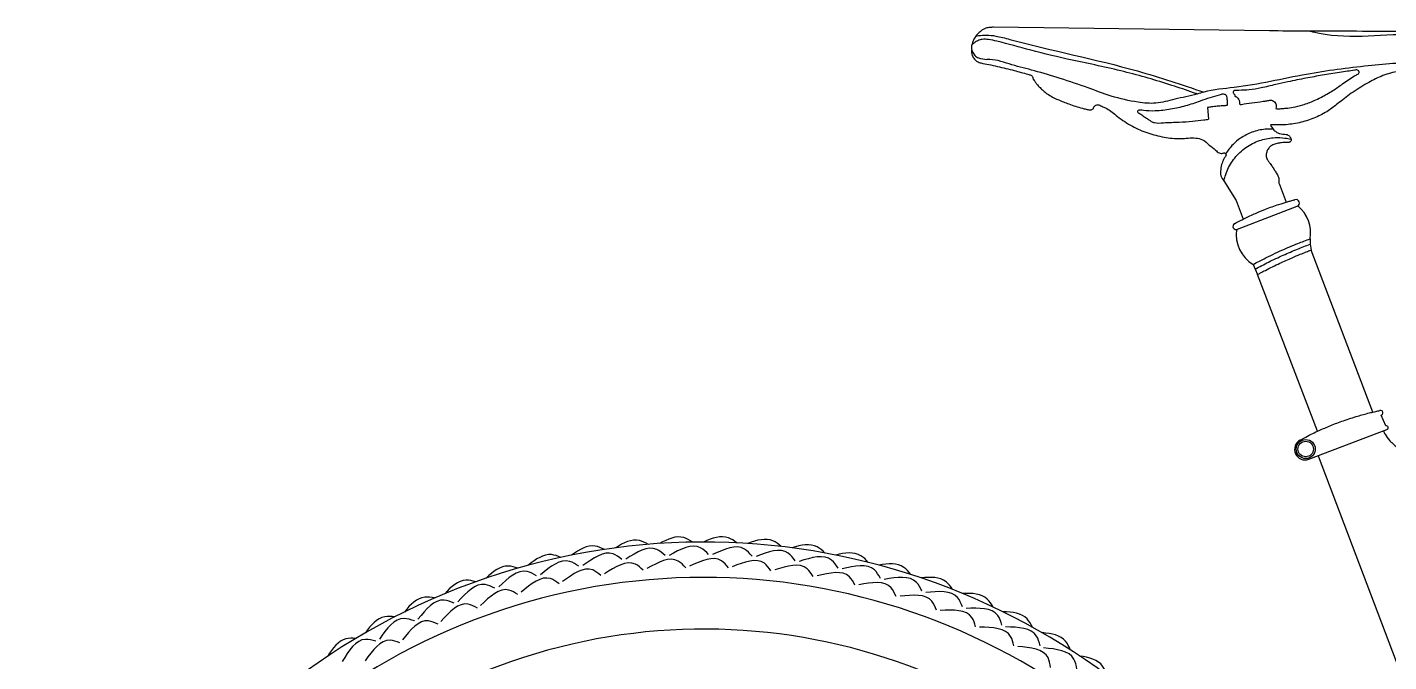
# Model space of a CAD drawing. Header units: millimetres. Extents: x -1488 to 354, y -1 to 1042.
# Drawn here: x -1484 to -795, y 627 to 949 of the extents above; entities that cross this region are included whole.
import ezdxf

# ---------------------------------------------------------------- set-up
doc = ezdxf.new("R2010")
doc.units = ezdxf.units.MM
doc.layers.add('ceco.net 420', color=7, linetype='Continuous')

msp = doc.modelspace()

# ---------------------------------------------------------------- linework, layer by layer
at = {"layer": 'ceco.net 420'}
for points in [[(-855.57, 946.73), (-995.3, 948.62)], [(-886.92, 907.95), (-886.38, 902.07)], [(-878.6, 870.83), (-872.47, 860.92), (-868.91, 851.39)], [(-850.7, 869.51), (-847.16, 860.04)], [(-871.79, 846.29), (-841.45, 857.99)], [(-834.95, 841.52), (-834.97, 838.79), (-834.5, 835.78)], [(-803.14, 753.79), (-834.5, 835.78)], [(-863.75, 828.54), (-862.78, 826.18), (-861.64, 823.4)], [(-831.15, 744.07), (-861.55, 823.44)], [(-796.69, 746.77), (-798.91, 752.18)], [(-835.63, 729.86), (-796.05, 744.9)], [(-830.88, 731.67), (-768.56, 567.35)]]:
    msp.add_lwpolyline(points, dxfattribs=at)
for radius in [4.83, 3.91]:
    msp.add_circle((-837.18, 735.04), radius, dxfattribs=at)
for centre, radius, start, end in [((-842.15, 859.61), 1.76, 293.37576, 106.84584), ((-852.2, 844.55), 17.51, 350.00072, 50.93675), ((-872.43, 847.78), 1.62, 122.39203, 292.96029), ((-854.65, 843.74), 17.72, 172.10125, 239.11817), ((-799.32, 753.37), 1.25, 288.91012, 109.46849), ((-796.4, 745.83), 0.99, 288.61473, 107.3755), ((-837.48, 734.87), 5.35, 117.96226, 290.31386), ((-1141.88, 345.32), 342.61, 30.05739, 339.95745), ((-1141.88, 345.32), 324.72, 30.25968, 337.84604), ((-1141.88, 345.32), 298.54, 30.59964, 334.59776)]:
    msp.add_arc(centre, radius, start, end, dxfattribs=at)
for points, knots in [([(-995.3, 948.62), (-995.91, 948.57), (-997.22, 948.48), (-999.52, 948.23), (-1001.48, 946.8), (-1003.16, 945.46), (-1004.44, 943.91), (-1005.49, 942.03), (-1006.23, 939.89), (-1006.59, 937.88), (-1005.83, 936.08), (-1005, 934.11), (-1002.17, 932.8), (-1000.06, 932.49), (-998.69, 932.29)], [0, 0, 0, 0, 1.850879, 3.938797, 6.807358, 8.909633, 10.403313, 12.804502, 15.325941, 17.226548, 18.679423, 21.119561, 23.374926, 27.55232, 27.55232, 27.55232, 27.55232]), ([(-1004.29, 944.03), (-1003.79, 944.14), (-1001.97, 944.56), (-998.55, 944.76), (-993.22, 944.17), (-967.95, 937.12), (-932.13, 930.32), (-899.91, 919.51), (-888.76, 915.77)], [0, 0, 0, 0, 1.539133, 5.575355, 10.208257, 17.561724, 84.144084, 119.407444, 119.407444, 119.407444, 119.407444]), ([(-834.97, 946.66), (-834.42, 946.51), (-817.88, 942.16), (-792.92, 946.28), (-765.75, 944.36), (-752.02, 943.36), (-742.88, 941.11), (-736.59, 936.1), (-733.58, 931.66), (-732.89, 928.72), (-733.06, 927.68), (-733.57, 926.93), (-734.24, 926.48), (-735.16, 926.23), (-736.75, 926.77), (-740.69, 927.38), (-746.58, 928.76), (-755.51, 930.91), (-765.65, 931.88), (-782.89, 930.97), (-806.48, 929.26), (-838.75, 924.98), (-866.1, 918.41), (-884.95, 916.99), (-894.75, 913.98), (-902.92, 912.46), (-912.79, 909.58), (-923.81, 910.69), (-935.3, 913.3), (-948.13, 918.31), (-961.06, 922.55), (-973.93, 926.57), (-985.89, 929.3), (-993.82, 932.37), (-998.18, 932.3), (-998.69, 932.29)], [6.099771, 6.099771, 6.099771, 6.099771, 7.822769, 57.58382, 78.963746, 89.639663, 98.984618, 106.585847, 113.309965, 114.571221, 115.534295, 116.369539, 117.225741, 117.905083, 119.16835, 122.07394, 129.984728, 137.240291, 149.625431, 160.339619, 189.023922, 220.575548, 257.84914, 273.348755, 276.874774, 288.543315, 298.35269, 307.321164, 321.342276, 333.664822, 348.55827, 362.214282, 374.008245, 385.537693, 387.063943, 387.063943, 387.063943, 387.063943]), ([(-776.91, 931.27), (-776.72, 930.88), (-776.23, 929.91), (-775.07, 928.33), (-772.96, 926.33), (-769.86, 924.67), (-765.44, 924.06), (-759.67, 924.52), (-752.96, 924.77), (-746.5, 925.6), (-741.22, 925.62), (-736.8, 925.11), (-733.41, 924.14), (-730.34, 923.51), (-727.9, 923.37), (-725.68, 924.43), (-724.78, 926.57), (-724.48, 929.22), (-724.97, 932.65), (-726.69, 936.47), (-730.9, 940.86), (-738.06, 943.43), (-746.57, 945.84), (-758.53, 946.74), (-772.99, 946.32), (-792.6, 946.42), (-813.97, 946.58), (-835.89, 946.66), (-849.56, 946.71), (-855.57, 946.73)], [0, 0, 0, 0, 1.280244, 3.275258, 5.833405, 9.940136, 13.59078, 19.067569, 27.248294, 33.734937, 38.58484, 43.061564, 47.033341, 49.120146, 52.496873, 54.176011, 56.081198, 59.101933, 62.169516, 66.334682, 71.491548, 79.932267, 88.659633, 98.074253, 115.708304, 132.095504, 156.87092, 179.840333, 197.863338, 197.863338, 197.863338, 197.863338]), ([(-892.09, 914.82), (-892.7, 915.04), (-896.96, 916.56), (-909.23, 920.68), (-929.63, 926.61), (-953.71, 931.5), (-975.21, 936.4), (-989.19, 940.58), (-997.36, 942.43), (-1000.69, 942.65), (-1003.13, 941.92), (-1004.92, 940.92), (-1005.81, 940.07), (-1006.22, 939.69)], [0, 0, 0, 0, 1.942323, 13.593204, 38.825659, 65.594997, 87.266072, 104.988429, 109.289747, 112.449396, 114.829448, 116.835896, 118.525304, 118.525304, 118.525304, 118.525304]), ([(-1006.28, 937.22), (-1006.31, 937.03), (-1006.36, 936.56), (-1006.34, 935.57), (-1006.01, 934.1), (-1005.06, 932.47), (-1003.51, 931.12), (-1000.98, 930.25), (-997.5, 929.74), (-991.89, 928.43), (-985.28, 926.88), (-979.87, 925.38), (-977.07, 924.6), (-976.35, 924.38), (-975.86, 924.01), (-975.49, 923.54), (-975.26, 923.04), (-975.27, 922.51), (-974.83, 922), (-974.33, 921.1), (-973.21, 919.74), (-971.83, 918.11), (-970.01, 916.41), (-967.93, 914.78), (-965.43, 913.22), (-961.75, 911.53), (-956.73, 909.54), (-951.92, 908.06), (-948.71, 907.22), (-947.47, 906.95), (-946.66, 906.71), (-945.8, 906.72), (-945.12, 907.06), (-944.65, 907.56), (-944.44, 908.18), (-944.02, 908.74), (-943.35, 909.19), (-942.45, 909.42), (-941.4, 909.12), (-940.37, 908.65), (-939.19, 908.09), (-937.45, 907.15), (-935.11, 905.65), (-931.11, 902.22), (-925.19, 898.38), (-917.21, 894.86), (-908.97, 892.84), (-900.77, 891.86), (-894.27, 892.96), (-889.01, 891.85), (-886.15, 888.86), (-883.22, 886.92), (-881.49, 885.02), (-880.11, 884.72), (-879.3, 884.73), (-878.68, 885.02), (-878.11, 884.93), (-877.68, 884.58), (-877.48, 884.1), (-877.64, 883.23), (-878.73, 882.04), (-879.65, 879.68), (-880.31, 876.7), (-880.45, 873.35), (-879.19, 871.63), (-878.6, 870.83)], [0, 0, 0, 0, 0.559909, 1.428575, 2.945844, 5.055232, 6.959177, 8.984817, 12.980601, 17.522072, 26.236992, 33.357004, 34.33872, 34.988651, 35.590664, 36.15072, 36.766259, 37.199736, 37.679396, 38.704757, 40.308325, 42.923031, 45.138645, 47.749139, 50.843545, 53.945301, 59.889816, 67.021217, 69.03331, 69.857509, 70.815583, 71.567681, 72.382087, 73.00586, 73.593642, 74.319688, 75.068047, 75.97062, 77.018882, 78.246638, 79.379041, 80.934252, 84.185173, 87.692225, 96.73425, 105.223428, 113.728145, 122.136648, 129.767561, 133.366641, 137.674986, 141.76032, 144.069528, 145.043481, 145.897305, 146.454489, 147.050422, 147.520492, 148.053196, 148.541918, 150.067309, 152.740435, 156.036123, 159.338363, 162.26147, 162.26147, 162.26147, 162.26147]), ([(-778.31, 931.18), (-778.1, 931.08), (-777.62, 930.85), (-777.15, 930.2), (-776.96, 929.4), (-777.07, 928.61), (-777.49, 927.94), (-778.07, 927.51), (-778.89, 927.26), (-780.33, 927.39), (-782.71, 927.25), (-786.51, 926.97), (-792.14, 926.04), (-799.12, 924.03), (-806.61, 919.95), (-814.02, 915.46), (-820.28, 910.46), (-826.04, 905.95), (-832.29, 902.69), (-839.48, 900.32), (-846.22, 899.21), (-851.4, 899.09), (-854.02, 899.15), (-854.97, 899.18)], [0, 0, 0, 0, 0.6877, 1.591441, 2.287893, 3.119613, 3.895904, 4.612039, 5.223249, 6.424854, 8.898175, 12.374033, 17.856383, 26.01306, 33.985886, 43.363688, 51.980016, 57.982517, 65.287108, 72.989825, 80.624787, 85.660281, 88.509248, 88.509248, 88.509248, 88.509248]), ([(-852.32, 907.39), (-852.2, 907.84), (-851.97, 908.68), (-852.31, 909.91), (-853, 910.89), (-853.96, 911.52), (-855.31, 911.79), (-856.87, 911.36), (-860.03, 911), (-864.29, 910.18), (-868.14, 909.97), (-870.14, 909.37), (-870.62, 909.56), (-870.8, 910.19), (-870.64, 910.9), (-870.9, 911.68), (-871.23, 912.41), (-871.85, 913.02), (-872.42, 913.51), (-873.25, 913.56), (-872.93, 914.16), (-873.17, 914.65), (-873.63, 914.93), (-874.04, 915.45), (-873.92, 916.17), (-873.36, 916.71), (-872.3, 916.55), (-869.79, 916.67), (-865.44, 916.85), (-859.22, 917.89), (-852.77, 919.55), (-845.2, 921.19), (-837.38, 922.78), (-828.69, 924.37), (-821.66, 925.46), (-816.19, 926.36), (-813.18, 926.57), (-811.21, 927.16), (-810.32, 926.61), (-810.08, 925.96), (-810.23, 925.26), (-811.16, 924.61), (-813.01, 923.73), (-815.61, 922.07), (-819.14, 919.49), (-823.65, 916.28), (-828.51, 913.58), (-833.59, 911.06), (-838.26, 909.32), (-843.12, 908.14), (-846.63, 907.63), (-849.21, 907.46), (-850.9, 907.3), (-851.95, 907.37), (-852.32, 907.39)], [0, 0, 0, 0, 1.372905, 2.566279, 3.696233, 4.919717, 5.922904, 7.724155, 9.675205, 15.501039, 20.674444, 21.260406, 21.654947, 22.048946, 23.08497, 23.808368, 24.435636, 25.506072, 26.326763, 26.85089, 27.287519, 27.858552, 28.339136, 28.903099, 29.728648, 30.257886, 31.082246, 32.707146, 37.944255, 43.991927, 51.641145, 57.918284, 67.216811, 75.585256, 84.419194, 88.604142, 92.091952, 93.676932, 94.360046, 95.000035, 95.64048, 96.341762, 98.28589, 101.862872, 105.526504, 111.406816, 118.456206, 122.181236, 128.405039, 133.362452, 137.150288, 139.044715, 141.126346, 142.214121, 142.214121, 142.214121, 142.214121]), ([(-797.88, 744.2), (-797.6, 743.66), (-796.69, 741.9), (-794.39, 738.81), (-788.16, 733.48), (-774.64, 730.09), (-755.26, 723.84), (-732.72, 717.89), (-710.6, 714.04), (-691.34, 714.32), (-670.67, 720.79), (-646.75, 735.47), (-617.04, 750.5), (-585.68, 766.8), (-552.48, 783.42), (-516.42, 801.02), (-478, 819.21), (-438.72, 837.08), (-397.93, 855.59), (-357.21, 871.26), (-329.38, 886.94), (-308.01, 889.86), (-304.22, 897.93), (-302.97, 902.64), (-303.41, 906.71), (-302.76, 909.98), (-304.83, 912.67), (-304.07, 915.75), (-302.96, 918.57), (-301.52, 920.06), (-300.77, 920.84)], [0, 0, 0, 0, 1.828335, 5.951586, 11.466691, 26.065527, 46.683796, 73.045576, 95.763114, 113.952168, 130.18701, 160.051512, 197.786772, 230.128329, 266.060429, 309.176785, 350.49569, 393.610555, 438.525321, 485.241062, 522.977803, 537.355509, 542.795179, 548.555149, 551.793914, 555.044914, 558.056902, 561.0138, 563.956648, 567.155468, 567.155468, 567.155468, 567.155468]), ([(-919.7, 903.77), (-920.02, 903.98), (-920.62, 904.36), (-921.32, 904.84), (-921.86, 905.16), (-922.14, 905.53), (-922.18, 906.01), (-922.03, 906.49), (-921.54, 906.9), (-920.58, 906.8), (-917.93, 906.41), (-912.74, 906.19), (-905.57, 907.22), (-897.87, 908.74), (-891.31, 911.06), (-885.66, 913.09), (-881.74, 914.08), (-879.12, 915.04), (-877.29, 914.44), (-877.14, 912.52), (-876.88, 911.12), (-876.9, 910), (-876.86, 909.42), (-877.14, 909), (-878.03, 908.8), (-879.62, 908.85), (-882.06, 908.57), (-884.56, 908.31), (-886.17, 908.07), (-886.83, 907.97)], [0, 0, 0, 0, 1.134269, 2.127113, 2.555659, 3.007128, 3.459726, 3.942257, 4.490085, 5.217483, 6.682907, 12.688666, 20.558273, 28.425046, 36.163312, 41.428118, 46.402043, 48.283991, 49.765366, 51.328738, 53.445212, 54.208611, 54.673158, 55.162685, 55.558794, 57.316685, 59.976715, 62.874138, 64.869441, 64.869441, 64.869441, 64.869441]), ([(-919.7, 903.77), (-919.08, 903.37), (-918.03, 902.68), (-916.56, 901.77), (-915.34, 900.81), (-912.88, 899.9), (-908.04, 900.5), (-901.66, 900.41), (-894.84, 901.03), (-889.9, 901.57), (-887.18, 901.95), (-886.38, 902.07)], [0, 0, 0, 0, 2.227306, 3.769067, 5.181255, 6.873147, 11.459819, 19.462336, 26.130581, 31.951703, 34.378137, 34.378137, 34.378137, 34.378137]), ([(-853.73, 897.06), (-855.05, 897.07), (-858.67, 897.08), (-864.38, 895.71), (-869.85, 892.87), (-874.41, 889.18), (-876.56, 886.21), (-877.74, 884.58)], [0, 0, 0, 0, 3.959613, 10.840528, 17.341815, 22.308142, 28.296176, 28.296176, 28.296176, 28.296176]), ([(-854.97, 899.18), (-854.86, 898.92), (-854.62, 898.32), (-854.06, 897.44), (-853.14, 896.36), (-851.88, 895.39), (-850.31, 894.71), (-848.74, 894.37), (-847.32, 894.5), (-846.19, 894.08), (-845.44, 893.51), (-844.98, 892.89), (-844.72, 892.33), (-844.57, 891.84), (-844.56, 891.26), (-844.84, 890.74), (-845.26, 890.41), (-845.96, 890.22), (-847.33, 890.38), (-849.32, 890.16), (-851.66, 889.76), (-853.74, 889.22), (-855.4, 888.06), (-856.5, 886.64), (-857.14, 884.94), (-857.22, 883.43), (-856.91, 882.17), (-856.35, 881.09), (-855.35, 879.84), (-854.26, 878.25), (-853.12, 876.53), (-852.01, 874.75), (-851.05, 873.12), (-850.73, 871.55), (-850.73, 870.55), (-850.75, 869.89), (-850.72, 869.6), (-850.7, 869.5)], [0, 0, 0, 0, 0.841302, 1.9258, 3.121709, 5.08245, 6.639315, 8.218659, 9.853766, 10.83578, 11.741878, 12.654276, 13.108213, 13.590161, 14.191288, 14.790485, 15.303644, 15.750377, 16.917751, 19.3905, 21.721761, 24.069458, 25.752423, 27.687217, 29.389007, 31.124425, 32.139498, 33.242372, 34.744394, 36.941968, 39.014952, 40.922402, 43.259083, 44.628129, 45.664323, 46.274237, 46.568122, 46.568122, 46.568122, 46.568122]), ([(-878.6, 870.83), (-878.41, 871.62), (-877.92, 873.65), (-876.24, 877.96), (-872.74, 883.43), (-866.88, 888.53), (-859.99, 891.78), (-853.46, 892.91), (-848.32, 892.7), (-845.66, 892.11), (-844.6, 891.87)], [0, 0, 0, 0, 2.44463, 6.250244, 13.836171, 21.654146, 29.26307, 36.391187, 41.331451, 44.578487, 44.578487, 44.578487, 44.578487]), ([(-873.29, 849.15), (-872.35, 849.63), (-870.65, 850.49), (-867.12, 852.32), (-862.82, 854.32), (-856.99, 856.75), (-851.6, 858.68), (-847.31, 860.01), (-844.93, 860.68), (-843.67, 861.03), (-842.97, 861.21), (-842.66, 861.3)], [0, 0, 0, 0, 3.183838, 5.702315, 11.927708, 17.409913, 24.639554, 29.104063, 30.868772, 32.062632, 33.033597, 33.033597, 33.033597, 33.033597]), ([(-863.75, 828.54), (-861.92, 829.51), (-857.16, 832.03), (-849.64, 835.59), (-841.85, 838.92), (-837.03, 840.74), (-834.95, 841.51)], [0, 0, 0, 0, 6.209036, 16.162867, 24.946287, 31.611977, 31.611977, 31.611977, 31.611977]), ([(-862.78, 826.18), (-860.55, 827.36), (-855.87, 829.84), (-848.71, 833.2), (-841.68, 836.23), (-837.11, 837.98), (-834.97, 838.79)], [0, 0, 0, 0, 7.581326, 15.881745, 23.701174, 30.560533, 30.560533, 30.560533, 30.560533]), ([(-861.64, 823.4), (-861.1, 823.69), (-859.76, 824.41), (-855.99, 826.37), (-850.7, 828.97), (-844.79, 831.63), (-840.32, 833.51), (-837.13, 834.77), (-835.31, 835.48), (-834.51, 835.79)], [0, 0, 0, 0, 1.859459, 4.553897, 12.751887, 19.544426, 23.994743, 27.274774, 29.855478, 29.855478, 29.855478, 29.855478]), ([(-839.99, 739.6), (-839.35, 739.94), (-837.51, 740.92), (-834.63, 742.53), (-830.32, 744.43), (-825.21, 746.75), (-818.7, 749.23), (-812.18, 751.39), (-806.87, 752.87), (-803.52, 753.7), (-801.5, 754.17), (-800.36, 754.41), (-799.73, 754.54)], [0, 0, 0, 0, 2.165013, 6.262837, 9.890766, 16.298169, 23.084367, 30.797, 36.890302, 39.609735, 41.159589, 43.096365, 43.096365, 43.096365, 43.096365]), ([(-1169.93, 686.77), (-1171.47, 687.65), (-1176.95, 690.45), (-1182.63, 687.61), (-1186.72, 684.97)], [1.290026, 1.290026, 1.290026, 1.290026, 6.384144, 19.446481, 19.446481, 19.446481, 19.446481]), ([(-1147.54, 687.87), (-1149.02, 688.85), (-1154.31, 692), (-1160.15, 689.54), (-1164.41, 687.18)], [1.290026, 1.290026, 1.290026, 1.290026, 6.384144, 19.446481, 19.446481, 19.446481, 19.446481]), ([(-1125.13, 687.51), (-1126.53, 688.58), (-1131.61, 692.07), (-1137.6, 690), (-1142.01, 687.92)], [1.290026, 1.290026, 1.290026, 1.290026, 6.384144, 19.446481, 19.446481, 19.446481, 19.446481]), ([(-1102.78, 685.68), (-1104.12, 686.84), (-1108.95, 690.66), (-1115.06, 688.98), (-1119.6, 687.2)], [1.290026, 1.290026, 1.290026, 1.290026, 6.384144, 19.446481, 19.446481, 19.446481, 19.446481]), ([(-1192.21, 684.2), (-1193.8, 684.98), (-1199.45, 687.42), (-1204.92, 684.21), (-1208.84, 681.31)], [1.290026, 1.290026, 1.290026, 1.290026, 6.384144, 19.446481, 19.446481, 19.446481, 19.446481]), ([(-1183.4, 679.1), (-1184.87, 680.23), (-1190.9, 684.87), (-1197.87, 679.84), (-1203.15, 676.04)], [0, 0, 0, 0, 5.278026, 21.651368, 21.651368, 21.651368, 21.651368]), ([(-1161.49, 681.1), (-1162.88, 682.32), (-1168.58, 687.35), (-1175.87, 682.78), (-1181.39, 679.33)], [0, 0, 0, 0, 5.278026, 21.651368, 21.651368, 21.651368, 21.651368]), ([(-1139.48, 681.66), (-1140.79, 682.97), (-1146.16, 688.36), (-1153.73, 684.29), (-1159.46, 681.2)], [0, 0, 0, 0, 5.278026, 21.651368, 21.651368, 21.651368, 21.651368]), ([(-1117.49, 680.78), (-1118.71, 682.18), (-1123.71, 687.91), (-1131.53, 684.33), (-1137.45, 681.63)], [0, 0, 0, 0, 5.278026, 21.651368, 21.651368, 21.651368, 21.651368]), ([(-1095.6, 678.47), (-1096.73, 679.94), (-1101.34, 685.98), (-1109.38, 682.93), (-1115.46, 680.62)], [0, 0, 0, 0, 5.278026, 21.651368, 21.651368, 21.651368, 21.651368]), ([(-1080.6, 682.4), (-1081.86, 683.64), (-1086.43, 687.77), (-1092.65, 686.49), (-1097.29, 685.01)], [1.290026, 1.290026, 1.290026, 1.290026, 6.384144, 19.446481, 19.446481, 19.446481, 19.446481]), ([(-1058.69, 677.67), (-1059.86, 678.99), (-1064.15, 683.41), (-1070.44, 682.54), (-1075.16, 681.36)], [1.290026, 1.290026, 1.290026, 1.290026, 6.384144, 19.446481, 19.446481, 19.446481, 19.446481]), ([(-1236.01, 674.74), (-1237.69, 675.3), (-1243.61, 676.97), (-1248.62, 673.08), (-1252.13, 669.7)], [1.290026, 1.290026, 1.290026, 1.290026, 6.384144, 19.446481, 19.446481, 19.446481, 19.446481]), ([(-1214.26, 680.19), (-1215.9, 680.86), (-1221.7, 682.92), (-1226.95, 679.36), (-1230.67, 676.21)], [1.290026, 1.290026, 1.290026, 1.290026, 6.384144, 19.446481, 19.446481, 19.446481, 19.446481]), ([(-1205.15, 675.66), (-1206.69, 676.7), (-1213, 680.93), (-1219.63, 675.46), (-1224.65, 671.32)], [0, 0, 0, 0, 5.278026, 21.651368, 21.651368, 21.651368, 21.651368]), ([(-1194, 670.96), (-1195.38, 672.09), (-1201.2, 676.88), (-1208.16, 671.8), (-1213.48, 667.92)], [0, 0, 0, 0, 5.072032, 21.445374, 21.445374, 21.445374, 21.445374]), ([(-1172.59, 673.67), (-1173.89, 674.89), (-1179.39, 680.05), (-1186.67, 675.44), (-1192.23, 671.92)], [0, 0, 0, 0, 5.072032, 21.445374, 21.445374, 21.445374, 21.445374]), ([(-1151.05, 674.97), (-1152.27, 676.28), (-1157.42, 681.79), (-1164.98, 677.66), (-1170.76, 674.51)], [0, 0, 0, 0, 5.072032, 21.445374, 21.445374, 21.445374, 21.445374]), ([(-1129.47, 674.87), (-1130.6, 676.25), (-1135.38, 682.08), (-1143.2, 678.46), (-1149.16, 675.69)], [0, 0, 0, 0, 5.072032, 21.445374, 21.445374, 21.445374, 21.445374]), ([(-1107.94, 673.35), (-1108.98, 674.8), (-1113.37, 680.94), (-1121.4, 677.83), (-1127.54, 675.46)], [0, 0, 0, 0, 5.072032, 21.445374, 21.445374, 21.445374, 21.445374]), ([(-1086.56, 670.43), (-1087.5, 671.94), (-1091.48, 678.35), (-1099.7, 675.78), (-1105.98, 673.82)], [0, 0, 0, 0, 5.072032, 21.445374, 21.445374, 21.445374, 21.445374]), ([(-1073.91, 674.73), (-1074.94, 676.27), (-1079.15, 682.6), (-1087.37, 680.08), (-1093.59, 678.18)], [0, 0, 0, 0, 5.278026, 21.651368, 21.651368, 21.651368, 21.651368]), ([(-1052.51, 669.58), (-1053.44, 671.19), (-1057.22, 677.78), (-1065.59, 675.8), (-1071.92, 674.31)], [0, 0, 0, 0, 5.278026, 21.651368, 21.651368, 21.651368, 21.651368]), ([(-1037.13, 671.52), (-1038.21, 672.91), (-1042.21, 677.6), (-1048.53, 677.15), (-1053.33, 676.28)], [1.290026, 1.290026, 1.290026, 1.290026, 6.384144, 19.446481, 19.446481, 19.446481, 19.446481]), ([(-1257.35, 667.87), (-1259.06, 668.32), (-1265.09, 669.61), (-1269.83, 665.4), (-1273.11, 661.79)], [1.290026, 1.290026, 1.290026, 1.290026, 6.384144, 19.446481, 19.446481, 19.446481, 19.446481]), ([(-1226.62, 670.82), (-1228.22, 671.75), (-1234.8, 675.56), (-1241.06, 669.67), (-1245.79, 665.21)], [0, 0, 0, 0, 5.278026, 21.651368, 21.651368, 21.651368, 21.651368]), ([(-1215.19, 666.85), (-1216.63, 667.89), (-1222.76, 672.29), (-1229.38, 666.77), (-1234.42, 662.55)], [0, 0, 0, 0, 5.072032, 21.445374, 21.445374, 21.445374, 21.445374]), ([(-1065.41, 666.11), (-1066.25, 667.69), (-1069.8, 674.34), (-1078.18, 672.32), (-1084.57, 670.77)], [0, 0, 0, 0, 5.072032, 21.445374, 21.445374, 21.445374, 21.445374]), ([(-1031.5, 663.04), (-1032.31, 664.7), (-1035.66, 671.53), (-1044.14, 670.11), (-1050.56, 669.03)], [0, 0, 0, 0, 5.278026, 21.651368, 21.651368, 21.651368, 21.651368]), ([(-1016.02, 663.97), (-1017.01, 665.43), (-1020.69, 670.37), (-1027.03, 670.33), (-1031.87, 669.78)], [1.290026, 1.290026, 1.290026, 1.290026, 6.384144, 19.446481, 19.446481, 19.446481, 19.446481]), ([(-1247.72, 664.58), (-1249.38, 665.4), (-1256.2, 668.78), (-1262.06, 662.49), (-1266.49, 657.73)], [0, 0, 0, 0, 5.278026, 21.651368, 21.651368, 21.651368, 21.651368]), ([(-1236.06, 661.37), (-1237.57, 662.31), (-1243.97, 666.3), (-1250.21, 660.36), (-1254.97, 655.82)], [0, 0, 0, 0, 5.072032, 21.445374, 21.445374, 21.445374, 21.445374]), ([(-1044.6, 660.43), (-1045.33, 662.05), (-1048.44, 668.93), (-1056.93, 667.45), (-1063.41, 666.32)], [0, 0, 0, 0, 5.072032, 21.445374, 21.445374, 21.445374, 21.445374]), ([(-1024.2, 653.39), (-1024.82, 655.06), (-1027.47, 662.12), (-1036.04, 661.2), (-1042.58, 660.5)], [0, 0, 0, 0, 5.072032, 21.445374, 21.445374, 21.445374, 21.445374]), ([(-1010.95, 655.14), (-1011.66, 656.85), (-1014.55, 663.89), (-1023.11, 663.02), (-1029.58, 662.36)], [0, 0, 0, 0, 5.278026, 21.651368, 21.651368, 21.651368, 21.651368]), ([(-995.45, 655.05), (-996.34, 656.58), (-999.69, 661.75), (-1006.02, 662.12), (-1010.89, 661.89)], [1.290026, 1.290026, 1.290026, 1.290026, 6.384144, 19.446481, 19.446481, 19.446481, 19.446481]), ([(-1278.2, 659.63), (-1279.94, 659.97), (-1286.03, 660.86), (-1290.49, 656.35), (-1293.52, 652.53)], [1.290026, 1.290026, 1.290026, 1.290026, 6.384144, 19.446481, 19.446481, 19.446481, 19.446481]), ([(-1268.38, 656.97), (-1270.09, 657.69), (-1277.11, 660.61), (-1282.55, 653.95), (-1286.66, 648.91)], [0, 0, 0, 0, 5.278026, 21.651368, 21.651368, 21.651368, 21.651368]), ([(-1256.53, 654.53), (-1258.1, 655.37), (-1264.75, 658.94), (-1270.58, 652.6), (-1275.04, 647.76)], [0, 0, 0, 0, 5.072032, 21.445374, 21.445374, 21.445374, 21.445374]), ([(-1298.47, 650.04), (-1300.22, 650.26), (-1306.36, 650.75), (-1310.51, 645.96), (-1313.29, 641.96)], [1.290026, 1.290026, 1.290026, 1.290026, 6.384144, 19.446481, 19.446481, 19.446481, 19.446481]), ([(-1288.49, 648.03), (-1290.24, 648.63), (-1297.44, 651.09), (-1302.43, 644.09), (-1306.2, 638.79)], [0, 0, 0, 0, 5.278026, 21.651368, 21.651368, 21.651368, 21.651368]), ([(-1276.51, 646.37), (-1278.13, 647.11), (-1285, 650.23), (-1290.41, 643.52), (-1294.54, 638.4)], [0, 0, 0, 0, 5.072032, 21.445374, 21.445374, 21.445374, 21.445374]), ([(-1004.3, 645.03), (-1004.82, 646.74), (-1007, 653.96), (-1015.61, 653.61), (-1022.18, 653.33)], [0, 0, 0, 0, 5.072032, 21.445374, 21.445374, 21.445374, 21.445374]), ([(-990.97, 645.91), (-991.56, 647.67), (-993.99, 654.88), (-1002.59, 654.57), (-1009.08, 654.34)], [0, 0, 0, 0, 5.278026, 21.651368, 21.651368, 21.651368, 21.651368]), ([(-975.5, 644.81), (-976.29, 646.39), (-979.3, 651.77), (-985.59, 652.56), (-990.46, 652.65)], [1.290026, 1.290026, 1.290026, 1.290026, 6.384144, 19.446481, 19.446481, 19.446481, 19.446481]), ([(-984.99, 635.39), (-985.39, 637.13), (-987.1, 644.48), (-995.71, 644.69), (-1002.29, 644.85)], [0, 0, 0, 0, 5.072032, 21.445374, 21.445374, 21.445374, 21.445374]), ([(-971.63, 635.4), (-972.11, 637.19), (-974.06, 644.54), (-982.66, 644.8), (-989.16, 644.99)], [0, 0, 0, 0, 5.278026, 21.651368, 21.651368, 21.651368, 21.651368]), ([(-956.27, 633.29), (-956.96, 634.92), (-959.6, 640.48), (-965.83, 641.68), (-970.69, 642.08)], [1.290026, 1.290026, 1.290026, 1.290026, 6.384144, 19.446481, 19.446481, 19.446481, 19.446481]), ([(-1318.06, 639.15), (-1319.83, 639.26), (-1325.99, 639.34), (-1329.81, 634.29), (-1332.33, 630.11)], [1.290026, 1.290026, 1.290026, 1.290026, 6.384144, 19.446481, 19.446481, 19.446481, 19.446481]), ([(-1307.98, 637.8), (-1309.77, 638.28), (-1317.11, 640.26), (-1321.63, 632.95), (-1325.04, 627.41)], [0, 0, 0, 0, 5.278026, 21.651368, 21.651368, 21.651368, 21.651368]), ([(-1295.91, 636.92), (-1297.58, 637.55), (-1304.63, 640.22), (-1309.59, 633.17), (-1313.38, 627.79)], [0, 0, 0, 0, 5.072032, 21.445374, 21.445374, 21.445374, 21.445374]), ([(-966.36, 624.51), (-966.64, 626.27), (-967.87, 633.72), (-976.45, 634.49), (-983, 635.07)], [0, 0, 0, 0, 5.072032, 21.445374, 21.445374, 21.445374, 21.445374]), ([(-953.02, 623.64), (-953.38, 625.46), (-954.85, 632.92), (-963.41, 633.74), (-969.89, 634.36)], [0, 0, 0, 0, 5.278026, 21.651368, 21.651368, 21.651368, 21.651368]), ([(-937.84, 620.53), (-938.41, 622.2), (-940.69, 627.93), (-946.82, 629.53), (-951.64, 630.25)], [1.290026, 1.290026, 1.290026, 1.290026, 6.384144, 19.446481, 19.446481, 19.446481, 19.446481])]:
    msp.add_open_spline(points, degree=3, knots=knots, dxfattribs=at)

doc.saveas('drawing.dxf')
